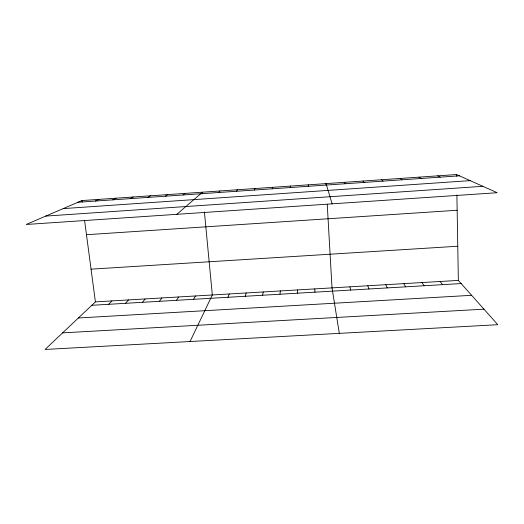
<?xml version="1.0" encoding="UTF-8"?>
<svg xmlns="http://www.w3.org/2000/svg" width="524" height="524" viewBox="0 0 524 524"><rect width="100%" height="100%" fill="white"/><g stroke="black" fill="none" stroke-linecap="round" stroke-linejoin="round"><path stroke-width="0.79" d="M297.436 293.198L297.527 289.923M279.973 294.226L280.373 290.938M290.231 187.553L290.46 186.079M262.57 295.248L263.271 291.953M245.232 296.27L246.234 292.962M272.198 188.804L272.749 187.31M227.947 297.291L229.25 293.964M190.042 341.524L212.318 294.966L204.412 211.958M193.559 299.315L195.452 295.968M254.225 190.048L255.103 188.535M176.45 300.317L178.638 296.964M159.407 301.32L161.877 297.953M236.324 191.293L237.516 189.754M142.417 302.322L145.174 298.942M125.478 303.317L128.524 299.925M218.475 192.531L219.988 190.972M108.606 304.313L111.933 300.907M458.349 280.406L95.401 301.889L45.077 349.456L497.8 324.697L458.349 280.406L456.895 194.921M176.824 214.323L202.526 192.184L202.677 193.769M182.981 194.987L185.123 193.395M165.329 196.212L167.778 194.601M147.735 197.43L150.493 195.799M130.201 198.642L133.266 196.998M112.732 199.854L116.105 198.19M95.322 201.059L98.997 199.375M81.947 200.561L26.2 224.475L497.191 192.721L456.548 174.544L81.947 200.561L82.157 202.12M77.971 202.264L459.417 175.828M63.175 208.611L470.152 180.629M45.732 216.091L482.859 186.315M86.48 234.713L457.157 210.255M91.052 269.159L457.766 246.241M91.785 305.302L461.159 283.563M78.364 317.989L471.626 295.313M62.625 332.871L483.966 309.167M437.704 175.854L440.219 177.164M418.925 177.158L421.086 178.488M400.218 178.461L402.026 179.811M381.577 179.752L383.037 181.121M363.008 181.042L364.121 182.437M440.114 281.486L442.59 284.656M421.938 282.56L424.08 285.744M403.827 283.635L405.642 286.831M344.497 182.326L345.27 183.741M385.782 284.702L387.269 287.912M367.796 285.77L368.962 288.986M332.105 203.849L326.059 183.61L326.151 185.214M349.875 286.825L350.713 290.06M339.31 333.362L332.019 287.886L327.251 204.465M84.547 220.152L95.401 301.889M308.23 184.848L308.328 186.302M314.747 288.907L314.957 292.169M456.548 174.544L456.574 176.175"/></g></svg>
